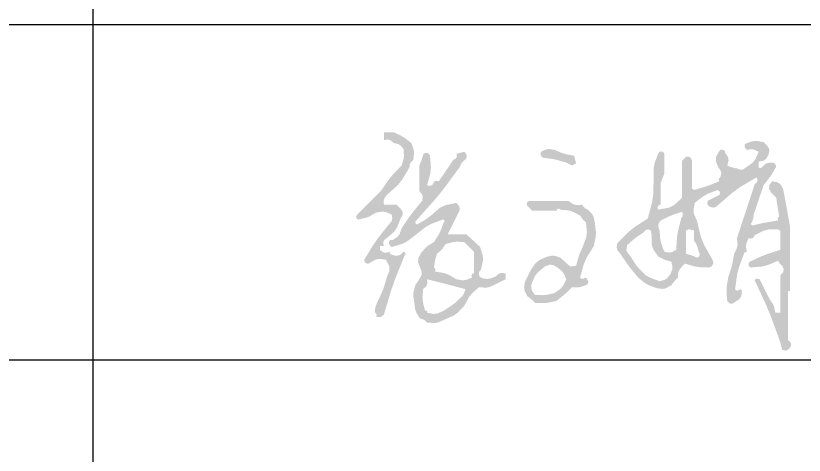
# Model space of a CAD drawing. Extents: x -46552 to 500351, y 55470 to 139570.
# Drawn here: x 495792 to 498557, y 86082 to 87624 of the extents above; entities that cross this region are included whole.
import ezdxf

# ---------------------------------------------------------------- set-up
doc = ezdxf.new("R2010")
doc.units = 0
doc.header["$LTSCALE"] = 1000
doc.header["$MEASUREMENT"] = 0
doc.layers.add('TK', color=126, linetype='Continuous')

# ---------------------------------------------------------------- blocks, each defined once
blk = doc.blocks.new('1231313')
for points in [[(2275.979, 1569.1412), (2275.9807, 1569.1433), (2275.9799, 1569.1469), (2275.9773, 1569.1479), (2275.9711, 1569.1424), (2275.9653, 1569.141), (2275.9573, 1569.1429), (2275.9552, 1569.1441), (2275.9543, 1569.1455), (2275.954, 1569.1479), (2275.9473, 1569.1463), (2275.9428, 1569.1472), (2275.9373, 1569.1512), (2275.9373, 1569.1539), (2275.9373, 1569.1552), (2275.9373, 1569.1579), (2275.9399, 1569.1579), (2275.9413, 1569.1579), (2275.9439, 1569.1579), (2275.9426, 1569.1634), (2275.9443, 1569.168), (2275.9489, 1569.1712), (2275.9612, 1569.1819), (2275.9664, 1569.1894), (2275.9723, 1569.2045), (2275.976, 1569.2109), (2275.9754, 1569.2173), (2275.9706, 1569.2229), (2275.9686, 1569.2249), (2275.9676, 1569.2259), (2275.9656, 1569.2279), (2275.957, 1569.2279), (2275.9526, 1569.2279), (2275.9439, 1569.2279), (2275.9437, 1569.2348), (2275.9449, 1569.2389), (2275.9489, 1569.2446), (2275.9669, 1569.2607), (2275.9749, 1569.2705), (2275.9873, 1569.2912), (2275.9882, 1569.2971), (2275.9898, 1569.3003), (2275.994, 1569.3046), (2275.9952, 1569.3159), (2275.9945, 1569.3222), (2275.9906, 1569.3329), (2275.9795, 1569.3415), (2275.9733, 1569.3452), (2275.9606, 1569.3513), (2275.954, 1569.3513), (2275.9506, 1569.3513), (2275.9439, 1569.3513), (2275.9439, 1569.3459), (2275.9439, 1569.3433), (2275.9439, 1569.3379), (2275.9508, 1569.3389), (2275.9554, 1569.3375), (2275.9606, 1569.3329), (2275.9682, 1569.3311), (2275.9721, 1569.3287), (2275.9773, 1569.3229), (2275.978, 1569.3115), (2275.9773, 1569.3055), (2275.974, 1569.2946), (2275.9585, 1569.2785), (2275.9514, 1569.2697), (2275.9389, 1569.2512), (2275.9229, 1569.2352), (2275.9149, 1569.2272), (2275.8989, 1569.2112), (2275.8967, 1569.2086), (2275.8976, 1569.2044), (2275.9006, 1569.2029), (2275.9132, 1569.2057), (2275.9195, 1569.2081), (2275.9306, 1569.2146), (2275.9412, 1569.2163), (2275.9474, 1569.2155), (2275.9573, 1569.2112), (2275.9582, 1569.2043), (2275.9569, 1569.1998), (2275.9523, 1569.1945), (2275.9342, 1569.1716), (2275.9258, 1569.1595), (2275.9106, 1569.1345), (2275.9113, 1569.1301), (2275.9167, 1569.1274), (2275.9206, 1569.1295), (2275.9301, 1569.1347), (2275.9365, 1569.1359), (2275.9473, 1569.1345), (2275.9529, 1569.1239), (2275.9534, 1569.1157), (2275.9489, 1569.1045), (2275.9436, 1569.0867), (2275.9402, 1569.078), (2275.9323, 1569.0612), (2275.9298, 1569.0549), (2275.9291, 1569.0513), (2275.9289, 1569.0445), (2275.9311, 1569.0428), (2275.9317, 1569.0404), (2275.9306, 1569.0378), (2275.936, 1569.0368), (2275.9397, 1569.0377), (2275.9439, 1569.0412), (2275.9561, 1569.0818), (2275.9631, 1569.1019)], [(2276.2674, 1569.3112), (2276.2537, 1569.3138), (2276.2469, 1569.3158), (2276.234, 1569.3212), (2276.2247, 1569.3228), (2276.2192, 1569.322), (2276.2107, 1569.3179), (2276.2102, 1569.3137), (2276.2111, 1569.311), (2276.214, 1569.3079), (2276.2302, 1569.3058), (2276.2383, 1569.3041), (2276.254, 1569.2996), (2276.258, 1569.2976), (2276.26, 1569.2966), (2276.264, 1569.2946), (2276.2665, 1569.2963), (2276.2679, 1569.297), (2276.2707, 1569.2979), (2276.2694, 1569.3032), (2276.2687, 1569.3059)]]:
    blk.add_hatch(color=1).paths.add_polyline_path(points)
h = blk.add_hatch(color=1)
h.paths.add_polyline_path([(2276.4709, 1569.2123), (2276.4701, 1569.2194), (2276.4724, 1569.2312), (2276.4863, 1569.2421), (2276.4943, 1569.2466), (2276.5108, 1569.2529), (2276.514, 1569.2514), (2276.5154, 1569.2479), (2276.5141, 1569.2446), (2276.5061, 1569.2406), (2276.5021, 1569.2386), (2276.4941, 1569.2346), (2276.4936, 1569.2304), (2276.4945, 1569.2276), (2276.4974, 1569.2246), (2276.5034, 1569.2231), (2276.5077, 1569.224), (2276.5124, 1569.2279), (2276.5367, 1569.2488), (2276.5499, 1569.2583), (2276.5774, 1569.2746), (2276.579, 1569.27), (2276.5779, 1569.2659), (2276.5741, 1569.2629), (2276.5621, 1569.2262), (2276.5561, 1569.2079), (2276.5441, 1569.1712), (2276.545, 1569.1604), (2276.5439, 1569.1543), (2276.5391, 1569.1445), (2276.5363, 1569.1283), (2276.5343, 1569.1202), (2276.5291, 1569.1045), (2276.5265, 1569.0887), (2276.5262, 1569.0805), (2276.5274, 1569.0645), (2276.5309, 1569.0604), (2276.5364, 1569.0597), (2276.5408, 1569.0628), (2276.5481, 1569.0675), (2276.5514, 1569.0726), (2276.5524, 1569.0812), (2276.5519, 1569.0832), (2276.5491, 1569.0842), (2276.5474, 1569.0829), (2276.5449, 1569.0819), (2276.5426, 1569.0825), (2276.5408, 1569.0845), (2276.5442, 1569.109), (2276.5473, 1569.1213), (2276.5558, 1569.1445), (2276.557, 1569.1466), (2276.5584, 1569.1475), (2276.5608, 1569.1479), (2276.5592, 1569.1572), (2276.56, 1569.1627), (2276.5641, 1569.1712), (2276.5685, 1569.1704), (2276.5721, 1569.1722), (2276.5741, 1569.1762), (2276.5888, 1569.1837), (2276.5976, 1569.1859), (2276.6141, 1569.1862), (2276.6148, 1569.1849), (2276.616, 1569.1843), (2276.6175, 1569.1845), (2276.6175, 1569.1712), (2276.6175, 1569.1645), (2276.6175, 1569.1512), (2276.5963, 1569.1445), (2276.5859, 1569.1404), (2276.5658, 1569.1312), (2276.5635, 1569.1279), (2276.5642, 1569.1236), (2276.5674, 1569.1212), (2276.5866, 1569.123), (2276.5964, 1569.1254), (2276.6141, 1569.1329), (2276.6159, 1569.129), (2276.6174, 1569.1271), (2276.6208, 1569.1245), (2276.6234, 1569.1183), (2276.6223, 1569.1126), (2276.6175, 1569.1079), (2276.6175, 1569.0825), (2276.6175, 1569.0698), (2276.6175, 1569.0445), (2276.6141, 1569.0445), (2276.6125, 1569.0445), (2276.6091, 1569.0445), (2276.6071, 1569.0545), (2276.605, 1569.0595), (2276.5991, 1569.0678), (2276.5931, 1569.0799), (2276.5901, 1569.0859), (2276.5841, 1569.0979), (2276.5824, 1569.1015), (2276.5769, 1569.1025), (2276.5741, 1569.0995), (2276.5933, 1569.0583), (2276.602, 1569.0372), (2276.6175, 1568.9945), (2276.6188, 1568.9892), (2276.6195, 1568.9865), (2276.6208, 1568.9812), (2276.6262, 1568.9801), (2276.6299, 1568.981), (2276.6341, 1568.9845), (2276.6362, 1568.9896), (2276.635, 1568.9943), (2276.6308, 1568.9978), (2276.6308, 1569.0312), (2276.6308, 1569.0478), (2276.6308, 1569.0812), (2276.6321, 1569.0812), (2276.6328, 1569.0812), (2276.6341, 1569.0812), (2276.6341, 1569.1252), (2276.6341, 1569.1472), (2276.6341, 1569.1912), (2276.6296, 1569.2166), (2276.6273, 1569.2292), (2276.6225, 1569.2546), (2276.618, 1569.2625), (2276.613, 1569.2661), (2276.6041, 1569.2679), (2276.5991, 1569.2616), (2276.5986, 1569.2549), (2276.6025, 1569.2479), (2276.6058, 1569.2446), (2276.6075, 1569.2429), (2276.6108, 1569.2396), (2276.6127, 1569.2269), (2276.6137, 1569.2205), (2276.6158, 1569.2079), (2276.6137, 1569.2061), (2276.6131, 1569.2038), (2276.6141, 1569.2012), (2276.5967, 1569.1984), (2276.588, 1569.1968), (2276.5708, 1569.1929), (2276.5687, 1569.1934), (2276.5678, 1569.1962), (2276.5691, 1569.1979), (2276.5712, 1569.203), (2276.5719, 1569.2057), (2276.5724, 1569.2112), (2276.5791, 1569.2312), (2276.5824, 1569.2412), (2276.5891, 1569.2612), (2276.5987, 1569.2732), (2276.6031, 1569.2796), (2276.6108, 1569.2929), (2276.609, 1569.2974), (2276.6056, 1569.2996), (2276.6008, 1569.2996), (2276.5949, 1569.2985), (2276.5918, 1569.297), (2276.5874, 1569.2929), (2276.5857, 1569.2908), (2276.5833, 1569.2902), (2276.5808, 1569.2912), (2276.5808, 1569.2952), (2276.5808, 1569.2972), (2276.5808, 1569.3012), (2276.5888, 1569.3026), (2276.5934, 1569.3058), (2276.5974, 1569.3129), (2276.5992, 1569.3195), (2276.5982, 1569.3242), (2276.5941, 1569.3296), (2276.5921, 1569.3316), (2276.5911, 1569.3326), (2276.5891, 1569.3346), (2276.5765, 1569.3365), (2276.5694, 1569.3358), (2276.5574, 1569.3312), (2276.557, 1569.3271), (2276.5579, 1569.3243), (2276.5608, 1569.3212), (2276.5688, 1569.3225), (2276.5736, 1569.3217), (2276.5808, 1569.3179), (2276.5753, 1569.3053), (2276.5703, 1569.2992), (2276.5591, 1569.2912), (2276.5541, 1569.2879), (2276.5498, 1569.2874), (2276.5441, 1569.2896), (2276.5373, 1569.291), (2276.5339, 1569.292), (2276.5274, 1569.2946), (2276.5298, 1569.303), (2276.5289, 1569.3089), (2276.5241, 1569.3162), (2276.5228, 1569.3203), (2276.5175, 1569.322), (2276.5141, 1569.3196), (2276.5085, 1569.3097), (2276.508, 1569.3017), (2276.5124, 1569.2912), (2276.5165, 1569.2858), (2276.5174, 1569.2812), (2276.5158, 1569.2746), (2276.5136, 1569.2728), (2276.513, 1569.2704), (2276.5141, 1569.2679), (2276.497, 1569.2611), (2276.4883, 1569.2581), (2276.4707, 1569.2529), (2276.47, 1569.2542), (2276.4689, 1569.2548), (2276.4674, 1569.2546), (2276.4674, 1569.2739), (2276.4674, 1569.2836), (2276.4674, 1569.3029), (2276.4656, 1569.3074), (2276.4622, 1569.3096), (2276.4574, 1569.3096), (2276.4547, 1569.3069), (2276.4534, 1569.3056), (2276.4507, 1569.3029), (2276.4507, 1569.2776), (2276.4507, 1569.2649), (2276.4507, 1569.2396), (2276.4374, 1569.2276), (2276.4283, 1569.223), (2276.4107, 1569.2196), (2276.4088, 1569.2226), (2276.4106, 1569.227), (2276.4141, 1569.2279), (2276.4141, 1569.2426), (2276.4141, 1569.2499), (2276.4141, 1569.2646), (2276.4167, 1569.2712), (2276.4181, 1569.2746), (2276.4207, 1569.2812), (2276.4207, 1569.2946), (2276.4207, 1569.3012), (2276.4207, 1569.3146), (2276.4184, 1569.3179), (2276.414, 1569.3186), (2276.4107, 1569.3162), (2276.4045, 1569.3004), (2276.4027, 1569.2916), (2276.4024, 1569.2746), (2276.4018, 1569.2463), (2276.3997, 1569.2319), (2276.3924, 1569.2045), (2276.3701, 1569.1901), (2276.3595, 1569.1816), (2276.3407, 1569.1629), (2276.3395, 1569.1554), (2276.3408, 1569.1504), (2276.3457, 1569.1445), (2276.357, 1569.128), (2276.363, 1569.12), (2276.3757, 1569.1045), (2276.387, 1569.0952), (2276.3937, 1569.0914), (2276.4074, 1569.0862), (2276.4175, 1569.0849), (2276.4235, 1569.0861), (2276.4324, 1569.0912), (2276.4367, 1569.0968), (2276.4391, 1569.0995), (2276.4441, 1569.1045), (2276.4439, 1569.1115), (2276.4451, 1569.1155), (2276.4491, 1569.1212), (2276.4517, 1569.1239), (2276.4531, 1569.1252), (2276.4557, 1569.1279), (2276.4713, 1569.1233), (2276.4795, 1569.1219), (2276.4958, 1569.1212), (2276.5013, 1569.1233), (2276.5041, 1569.1288), (2276.5024, 1569.1345), (2276.4882, 1569.1595), (2276.4827, 1569.1733), (2276.4758, 1569.2012)])
h.paths.add_polyline_path([(2276.4141, 1569.2012), (2276.4284, 1569.2081), (2276.4358, 1569.2111), (2276.4507, 1569.2162), (2276.4521, 1569.2117), (2276.4517, 1569.2085), (2276.4491, 1569.2045), (2276.4438, 1569.1836), (2276.4421, 1569.1728), (2276.4407, 1569.1512), (2276.4336, 1569.1474), (2276.4288, 1569.1466), (2276.4207, 1569.1479), (2276.4209, 1569.1493), (2276.4204, 1569.1505), (2276.4191, 1569.1512), (2276.4148, 1569.1641), (2276.4135, 1569.171), (2276.4124, 1569.1845), (2276.4102, 1569.1909), (2276.4107, 1569.1954)], flags=16)
h.paths.add_polyline_path([(2276.3974, 1569.1845), (2276.3982, 1569.1806), (2276.3986, 1569.1786), (2276.3991, 1569.1745), (2276.3993, 1569.1598), (2276.4021, 1569.1515), (2276.4107, 1569.1395), (2276.4191, 1569.1354), (2276.4235, 1569.1337), (2276.4324, 1569.1312), (2276.4344, 1569.1227), (2276.434, 1569.1176), (2276.4307, 1569.1095), (2276.4251, 1569.1029), (2276.4208, 1569.1002), (2276.4124, 1569.0979), (2276.4029, 1569.1014), (2276.3982, 1569.1034), (2276.3891, 1569.1079), (2276.3771, 1569.12), (2276.3716, 1569.1268), (2276.3624, 1569.1412), (2276.3575, 1569.147), (2276.3561, 1569.152), (2276.3574, 1569.1595), (2276.3682, 1569.1689), (2276.3739, 1569.1733), (2276.3857, 1569.1812), (2276.3888, 1569.185), (2276.3928, 1569.1861)], flags=17)
h.paths.add_polyline_path([(2276.4574, 1569.1845), (2276.4589, 1569.1843), (2276.46, 1569.1849), (2276.4607, 1569.1862), (2276.4648, 1569.1857), (2276.4668, 1569.1854), (2276.4707, 1569.1845), (2276.4707, 1569.1779), (2276.4707, 1569.1745), (2276.4707, 1569.1679), (2276.4751, 1569.1604), (2276.4769, 1569.1562), (2276.4791, 1569.1479), (2276.481, 1569.1441), (2276.4795, 1569.1397), (2276.4758, 1569.1379), (2276.4687, 1569.1412), (2276.465, 1569.1425), (2276.4574, 1569.1445), (2276.4574, 1569.1605), (2276.4574, 1569.1685)], flags=17)
h = blk.add_hatch(color=1)
h.paths.add_polyline_path([(2276.1124, 1569.1328), (2276.112, 1569.1416), (2276.1073, 1569.1562), (2276.0981, 1569.165), (2276.0934, 1569.1693), (2276.084, 1569.1779), (2276.0713, 1569.1779), (2276.065, 1569.1779), (2276.0523, 1569.1779), (2276.053, 1569.1792), (2276.0533, 1569.1799), (2276.054, 1569.1812), (2276.06, 1569.1932), (2276.063, 1569.1992), (2276.069, 1569.2112), (2276.0728, 1569.2183), (2276.0723, 1569.2249), (2276.0673, 1569.2312), (2276.0484, 1569.2272), (2276.0386, 1569.2223), (2276.024, 1569.2096), (2276.015, 1569.203), (2276.0103, 1569.2), (2276.0006, 1569.1945), (2275.9981, 1569.1955), (2275.9972, 1569.1991), (2275.999, 1569.2012), (2276.0299, 1569.2358), (2276.0447, 1569.2539), (2276.0723, 1569.2912), (2276.0755, 1569.2981), (2276.0781, 1569.3014), (2276.084, 1569.3062), (2276.0848, 1569.311), (2276.0838, 1569.3143), (2276.0806, 1569.3179), (2276.0753, 1569.3166), (2276.0726, 1569.3159), (2276.0673, 1569.3146), (2276.0681, 1569.3102), (2276.0663, 1569.3066), (2276.0623, 1569.3046), (2276.0523, 1569.2899), (2276.0473, 1569.2826), (2276.0373, 1569.2679), (2276.0329, 1569.2687), (2276.0293, 1569.2669), (2276.0273, 1569.2629), (2276.024, 1569.2605), (2276.0212, 1569.26), (2276.0173, 1569.2612), (2276.0228, 1569.2806), (2276.0239, 1569.2912), (2276.0223, 1569.3112), (2276.02, 1569.3154), (2276.014, 1569.3162), (2276.0106, 1569.3129), (2276.0085, 1569.3054), (2276.0072, 1569.3017), (2276.004, 1569.2946), (2276.004, 1569.2772), (2276.004, 1569.2686), (2276.004, 1569.2512), (2276.0086, 1569.2461), (2276.01, 1569.2414), (2276.009, 1569.2346), (2275.9941, 1569.2166), (2275.9871, 1569.2072), (2275.974, 1569.1879), (2275.9708, 1569.1784), (2275.9672, 1569.1736), (2275.959, 1569.1679), (2275.957, 1569.1679), (2275.956, 1569.1679), (2275.954, 1569.1679), (2275.9523, 1569.1633), (2275.9535, 1569.1592), (2275.9573, 1569.1562), (2275.9745, 1569.1612), (2275.983, 1569.1654), (2275.9973, 1569.1762), (2276.0141, 1569.1896), (2276.0239, 1569.1952), (2276.044, 1569.2029), (2276.046, 1569.2024), (2276.047, 1569.1995), (2276.0456, 1569.1979), (2276.0404, 1569.1839), (2276.037, 1569.1771), (2276.029, 1569.1645), (2276.0193, 1569.1586), (2276.0148, 1569.1547), (2276.0073, 1569.1462), (2276.0025, 1569.1374), (2276.002, 1569.1305), (2276.0056, 1569.1212), (2276.0084, 1569.1136), (2276.0079, 1569.1082), (2276.004, 1569.1012), (2276.0013, 1569.0972), (2276, 1569.0952), (2275.9973, 1569.0912), (2275.9943, 1569.0795), (2275.9939, 1569.0731), (2275.9956, 1569.0612), (2275.9971, 1569.0499), (2275.9993, 1569.044), (2276.0056, 1569.0345), (2276.0108, 1569.033), (2276.0134, 1569.0315), (2276.0173, 1569.0278), (2276.0294, 1569.0267), (2276.0362, 1569.0279), (2276.0473, 1569.0328), (2276.0622, 1569.0394), (2276.0694, 1569.0444), (2276.0806, 1569.0562), (2276.0882, 1569.0704), (2276.0935, 1569.0772), (2276.1057, 1569.0879), (2276.1171, 1569.0869), (2276.1235, 1569.0881), (2276.134, 1569.0929), (2276.1406, 1569.0962), (2276.144, 1569.0979), (2276.1507, 1569.1012), (2276.1507, 1569.1052), (2276.1507, 1569.1072), (2276.1507, 1569.1112), (2276.1438, 1569.1121), (2276.1392, 1569.1108), (2276.134, 1569.1062), (2276.1252, 1569.1027), (2276.12, 1569.1019), (2276.1107, 1569.1029), (2276.106, 1569.1067), (2276.1053, 1569.1131), (2276.109, 1569.1179)])
h.paths.add_polyline_path([(2276.0304, 1569.1306), (2276.0314, 1569.1353), (2276.034, 1569.1445), (2276.0408, 1569.1503), (2276.0439, 1569.1538), (2276.049, 1569.1612), (2276.0613, 1569.1644), (2276.0679, 1569.1651), (2276.0806, 1569.1645), (2276.0873, 1569.1579), (2276.0907, 1569.1545), (2276.0973, 1569.1479), (2276.0973, 1569.1332), (2276.0973, 1569.1259), (2276.0973, 1569.1112), (2276.0944, 1569.1109), (2276.0925, 1569.1071), (2276.094, 1569.1045), (2276.0841, 1569.1002), (2276.0779, 1569.0994), (2276.0673, 1569.1012), (2276.0538, 1569.1091), (2276.046, 1569.1119), (2276.0306, 1569.1145), (2276.0317, 1569.1171), (2276.0311, 1569.1194), (2276.029, 1569.1212)], flags=16)
h.paths.add_polyline_path([(2276.0173, 1569.1012), (2276.0434, 1569.0948), (2276.0564, 1569.0914), (2276.0823, 1569.0845), (2276.081, 1569.0796), (2276.0799, 1569.0772), (2276.0773, 1569.0728), (2276.0656, 1569.0617), (2276.0592, 1569.0567), (2276.0456, 1569.0478), (2276.0352, 1569.0431), (2276.0285, 1569.0423), (2276.0173, 1569.0445), (2276.0176, 1569.0464), (2276.0158, 1569.0482), (2276.014, 1569.0478), (2276.0102, 1569.0621), (2276.0095, 1569.0698), (2276.0106, 1569.0845), (2276.0159, 1569.0894), (2276.0177, 1569.094)], flags=16)
h = blk.add_hatch(color=1)
h.paths.add_polyline_path([(2276.3003, 1569.2075), (2276.2976, 1569.2125), (2276.2907, 1569.2196), (2276.2861, 1569.222), (2276.2839, 1569.2238), (2276.2807, 1569.2279), (2276.271, 1569.2275), (2276.2654, 1569.2291), (2276.2574, 1569.2346), (2276.2307, 1569.2346), (2276.2174, 1569.2346), (2276.1907, 1569.2346), (2276.1874, 1569.2321), (2276.1867, 1569.2279), (2276.189, 1569.2246), (2276.1917, 1569.2219), (2276.193, 1569.2206), (2276.1957, 1569.2179), (2276.2124, 1569.2179), (2276.2207, 1569.2179), (2276.2374, 1569.2179), (2276.2383, 1569.2205), (2276.242, 1569.2214), (2276.244, 1569.2196), (2276.2579, 1569.2182), (2276.2651, 1569.2161), (2276.2774, 1569.2096), (2276.2808, 1569.2044), (2276.2828, 1569.202), (2276.2874, 1569.1979), (2276.289, 1569.1818), (2276.2879, 1569.173), (2276.2824, 1569.1579), (2276.2767, 1569.1449), (2276.2744, 1569.1382), (2276.2707, 1569.1245), (2276.2667, 1569.1237), (2276.2647, 1569.1233), (2276.2607, 1569.1229), (2276.254, 1569.1288), (2276.2507, 1569.1318), (2276.244, 1569.1379), (2276.2352, 1569.141), (2276.2299, 1569.1414), (2276.2207, 1569.1395), (2276.2082, 1569.1338), (2276.2021, 1569.1289), (2276.194, 1569.1179), (2276.19, 1569.1099), (2276.188, 1569.1059), (2276.184, 1569.0979), (2276.1822, 1569.0879), (2276.183, 1569.082), (2276.1873, 1569.0728), (2276.193, 1569.0685), (2276.1956, 1569.0662), (2276.2007, 1569.0612), (2276.2154, 1569.0607), (2276.223, 1569.0614), (2276.2374, 1569.0645), (2276.2484, 1569.0733), (2276.2538, 1569.078), (2276.264, 1569.0879), (2276.2735, 1569.0875), (2276.2784, 1569.0882), (2276.2874, 1569.0912), (2276.2907, 1569.0936), (2276.2914, 1569.0979), (2276.289, 1569.1012), (2276.2885, 1569.1032), (2276.2857, 1569.1042), (2276.284, 1569.1029), (2276.2815, 1569.1019), (2276.2792, 1569.1025), (2276.2774, 1569.1045), (2276.2837, 1569.1269), (2276.2886, 1569.138), (2276.3007, 1569.1579), (2276.304, 1569.1735), (2276.3043, 1569.182), (2276.3024, 1569.1979)])
h.paths.add_polyline_path([(2276.239, 1569.1212), (2276.2468, 1569.1148), (2276.2501, 1569.1104), (2276.254, 1569.1012), (2276.2485, 1569.0902), (2276.244, 1569.085), (2276.234, 1569.0778), (2276.2209, 1569.0749), (2276.2141, 1569.0742), (2276.2007, 1569.0745), (2276.1965, 1569.0804), (2276.195, 1569.0841), (2276.194, 1569.0912), (2276.2001, 1569.1057), (2276.2053, 1569.1128), (2276.2174, 1569.1229), (2276.2255, 1569.126), (2276.2315, 1569.1255)], flags=16)
blk = doc.blocks.new('sfsf')
at = {"layer": 'TK'}
for p, q in [((194679.8, 259911), (194679.8, 249288.2)), ((189968.8, 256381.6), (197968.8, 256381.6)), ((189968.8, 255205.2), (197968.8, 255205.2))]:
    blk.add_line(p, q, dxfattribs=at)
at = {"xscale": 2063.912140803295, "yscale": 2063.912140803295, "zscale": 2063.912140803295}
blk.add_blockref('1231313', (-4501648, -2982999.6), dxfattribs=at)

msp = doc.modelspace()

# ---------------------------------------------------------------- block references
msp.add_blockref('sfsf', (301382.5, -168788.4))

doc.saveas('drawing.dxf')
